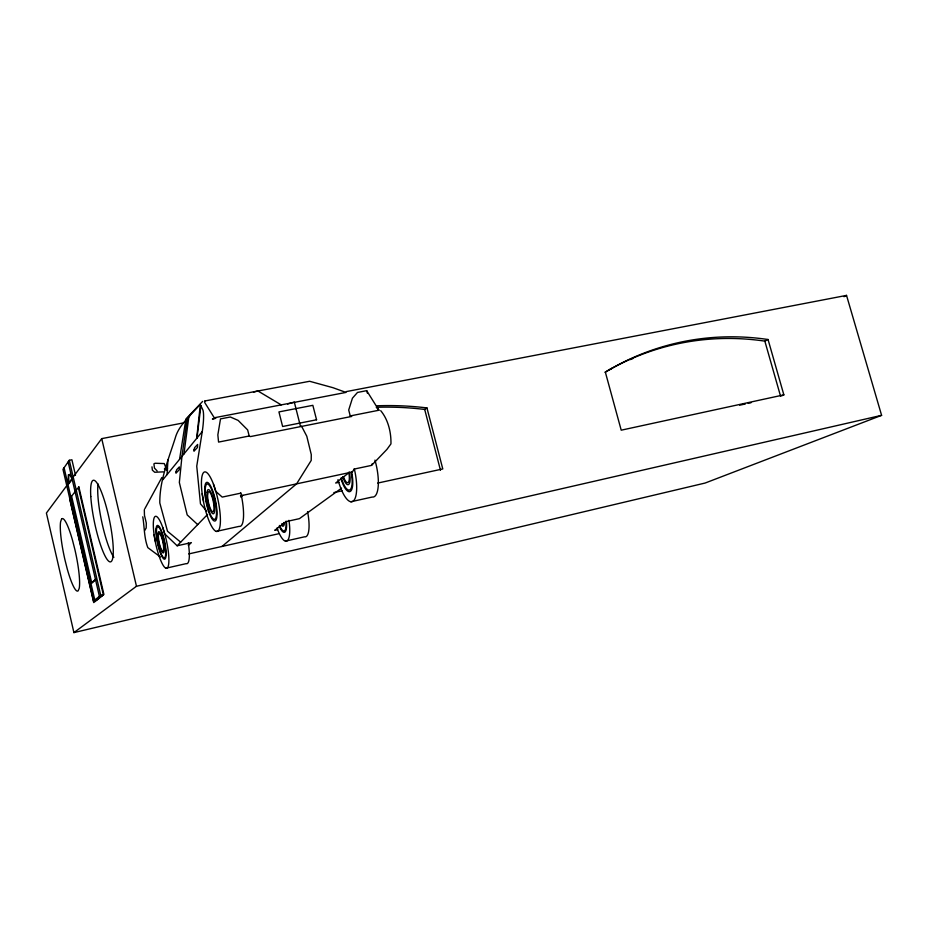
<?xml version="1.0" encoding="UTF-8"?>
<svg xmlns="http://www.w3.org/2000/svg" width="928" height="928" viewBox="0 0 928 928"><rect width="100%" height="100%" fill="white"/><g stroke="black" fill="none" stroke-linecap="round" stroke-linejoin="round"><path stroke-width="1.39" d="M167.307 468.791L167.202 470.171M167.075 474.591L167.956 459.731M196.98 438.028L200.924 405.617M196.666 438.399L200.378 404.318L190.379 414.955C184.162 421.846 177.7 428.898 175.218 438.132C168.536 459.128 159.535 480.646 159.802 502.953L167.504 531.257L180.67 542.161M183.964 453.943L188.697 417.878L189.88 415.535M179.568 459.314L185.542 421.312L186.644 419.178M142.784 516.803C144.513 527.197 144.014 537.648 147.819 547.636L160.393 556.974M151.983 466.842L152.389 470.171L154.709 472.259L163.224 471.865M200.715 405.316L202.988 410.199A23.235 3.967 -81 0 1 202.258 431.578L196.748 466.169L200.471 503.846L206.782 511.258M372.314 463.606L371.629 465.369L354.252 469.058L352.327 471.992L240.445 495.819M69.797 475.113L70.11 474.428M188.256 417.368L187.12 419.607L181.958 456.39L179.348 482.49L187.178 514.901L197.699 524.598M144.814 508.776L161.808 477.56M144.617 530.63L146.183 527.997L146.311 523.09L144.455 515.249L144.316 509.762M75.504 475.229L71.897 459.766L69.298 460.276L62.976 469.324L93.542 601.031L96.094 600.439L103.321 594.686L78.776 489.276M182.735 423.052L101.72 438.631L46.4 513.045L73.915 632.606L705.141 483.036L881.6 415.338L846.533 295.394L346.202 391.616M69.565 482.862L72.059 479.521M162.748 479.88L202.246 431.578M185.832 419.096L202.652 401.383M372.128 464.835L386.906 449.43L390.955 443.874C391.21 432.355 388.206 419.688 380.724 410.675M162.725 527.429L164.558 533.716L177.155 545.78L207.605 514.402M188.361 545.409L191.388 542.625L177.155 545.78M240.839 497.13L242.811 495.308M90.921 583.352L95.468 579.385M96.326 579.188L91.779 583.155L71.665 496.538M221.989 546.464L296.589 483.859L311.205 460.45L311.274 454.604L306.785 436.218L301.658 426.393L300.347 425.848L294.304 402.079L287.599 404.028M93.542 601.031L100.711 595.277L103.321 594.686M348.963 472.7L335.669 483.024L338.952 482.328M73.915 632.606L136.474 586.264L881.6 415.338M341.574 488.14L299.419 518.659L285.928 521.652L274.734 530.34L277.669 529.679M376.548 407.288A359.925 337.444 -88.5 0 1 424.699 409.445L426.95 407.914L442.784 468.942L377.719 483.07M843.97 296.705L846.533 295.394M605.068 372.232A324.939 279.583 76 0 1 764.846 341.133L768.048 339.509L783.858 394.864L781.678 395.827M216.166 417.774L212.384 419.038L215.18 418.493M253.483 392.08L257.949 390.99L281.219 404.886M97.359 599.43L94.795 600.022L64.078 467.747M101.999 595.73L99.4 596.333L68.138 461.924M165.903 568.226A26.587 5.568 77.9 0 0 164.001 531.292A26.587 5.568 77.9 0 0 153.387 527.382A26.587 5.568 77.9 0 0 165.903 568.226L186.157 563.644A26.46 5.835 77.9 0 0 188.28 542.973M285.453 541.128L304.546 536.802A25.694 7.308 77.8 0 0 307.562 511.699M188.755 553.923L278.539 533.774M216.328 531.408A30.404 7.285 78.1 0 0 214.994 488.546A30.404 7.285 78.1 0 0 201.457 485.089A30.404 7.285 78.1 0 0 216.328 531.408L239.192 526.362A30.241 7.621 78.1 0 0 240.781 492.849M350.819 501.758L372.198 497.048A29.244 9.477 78 0 0 374.947 460.114M333.871 492.594L342.362 490.75M783.858 394.864L621.215 430.186L605.346 372.128A326.099 280.314 76 0 1 768.048 339.509M739.686 405.2L745.335 403.982M748.154 403.367L750.972 402.752M240.77 493.151L222.221 497.095L215.621 491.237L213.452 484.103M72.883 478.407L72.013 478.581L69.867 474.985L68.394 474.765L67.883 484.138M249.191 436.009L218.567 442.088L217.848 434.884L220.504 418.888L230.318 416.997L238.136 420.396L247.66 429.931L249.191 436.009L250.409 436.589L351.642 416.452L350.239 415.93L348.708 410.014L352.431 398.193L357.5 392.44L366.676 390.665L378.926 410.234L350.239 415.93M70.157 474.359L69.252 474.602L68.707 476.342L68.742 483.964M165.184 468.048L167.585 468.884M164.36 469.023L167.597 470.334M157.122 470.879L154.466 468.141L153.909 463.884L155.092 463.246L164.268 463.582L165.926 467.793M376.292 407.218L378.926 410.234M366.676 390.665L367.442 393.298M764.846 341.133L780.599 396.314M424.699 409.445L440.475 470.252M101.72 438.631L136.474 586.264M69.298 460.276L100.711 595.277M154.106 534.783L155.359 541.372M202.188 493.719L203.58 501.248M609.824 369.553A323.802 278.841 76 0 1 612.352 368.196M630.367 359.588A323.802 278.841 76 0 1 632.977 358.475M377.255 405.78A361.317 338.592 -88.6 0 1 426.95 407.914M113.866 557.368A41.609 7.702 78.1 0 1 101.813 522.174A41.609 7.702 78.1 0 1 98.066 483.952M286.439 521.733A16.774 4.594 77.8 0 1 284.873 532.138A16.774 4.594 77.8 0 1 279.316 526.304M288.944 520.318A25.822 7.076 77.8 0 1 287.077 540.873A25.822 7.076 77.8 0 1 276.996 527.986M285.963 521.234A15.358 4.211 77.8 0 1 284.536 530.758A15.358 4.211 77.8 0 1 279.444 525.434M284.316 523.902A10.521 2.888 77.8 0 1 281.741 525.55M283.724 522.534A8.723 2.39 77.8 0 1 281.59 523.914M354.287 468.756A29.406 9.187 78 0 1 352.976 501.271A29.406 9.187 78 0 1 337.978 479.672M351.666 472.213A19.105 5.962 78 0 1 350.366 491.376A19.105 5.962 78 0 1 341.144 479.115M351.155 472.271A17.481 5.464 78 0 1 349.821 489.914A17.481 5.464 78 0 1 341.237 477.584M349.311 471.969A11.971 3.747 78 0 1 348.65 484.497A11.971 3.747 78 0 1 342.768 476.632M348.742 472.398A9.93 3.097 78 0 1 348.278 482.409A9.93 3.097 78 0 1 343.638 477.212M194.138 449.57L193.952 451.182L197.548 447.4L197.618 444.466L194.613 447.644L194.138 449.57M176.146 471.61L175.96 473.164L179.243 469.754L179.324 466.923L176.598 469.788L176.146 471.61M204.891 400.966L204.705 402.497L214.275 417.774L345.993 392.416L332.955 387.695L309.639 381.28L204.891 400.966M61.561 519.065L60.61 521.803A37.05 5.962 78 0 0 64.983 559.978L67.245 568.934A37.05 5.962 78 0 0 78.149 590.823L79.193 588.398A37.05 5.962 78 0 0 74.878 549.515L72.512 540.247A37.05 5.962 78 0 0 61.561 519.065M78.857 486.898L69.623 498.707L93.728 602.585L103.913 594.477L78.857 486.898M316.552 419.781L282.622 426.497L278.934 411.916L312.852 405.327L316.552 419.781M90.793 496.526A41.69 7.552 78.1 0 0 109.226 561.568A41.69 7.552 78.1 0 0 105.78 505.029A41.69 7.552 78.1 0 0 90.793 496.526M204.833 486.736A19.755 4.733 78.1 0 0 212.756 519.808A19.755 4.733 78.1 0 0 215.006 498.533A19.755 4.733 78.1 0 0 204.833 486.736M205.332 488.012A18.084 4.338 78.1 0 0 212.593 518.276A18.084 4.338 78.1 0 0 214.646 498.788A18.084 4.338 78.1 0 0 205.332 488.012M207.048 492.35A12.389 2.97 78.1 0 0 212.036 513.068A12.389 2.97 78.1 0 0 213.417 499.67A12.389 2.97 78.1 0 0 207.048 492.35M207.686 493.951A10.266 2.459 78.1 0 0 211.828 511.131A10.266 2.459 78.1 0 0 212.964 500.006A10.266 2.459 78.1 0 0 207.686 493.951M156.043 529.018A17.272 3.619 77.9 0 0 162.887 558.006A17.272 3.619 77.9 0 0 164.21 539.887A17.272 3.619 77.9 0 0 156.043 529.018M156.461 530.155A15.811 3.306 77.9 0 0 162.725 556.684A15.811 3.306 77.9 0 0 163.943 540.084A15.811 3.306 77.9 0 0 156.461 530.155M157.888 533.994A10.834 2.262 77.9 0 0 162.191 552.16A10.834 2.262 77.9 0 0 163.003 540.757A10.834 2.262 77.9 0 0 157.888 533.994M158.421 535.421A8.978 1.879 77.9 0 0 161.994 550.478A8.978 1.879 77.9 0 0 162.667 541.012A8.978 1.879 77.9 0 0 158.421 535.421"/></g></svg>
